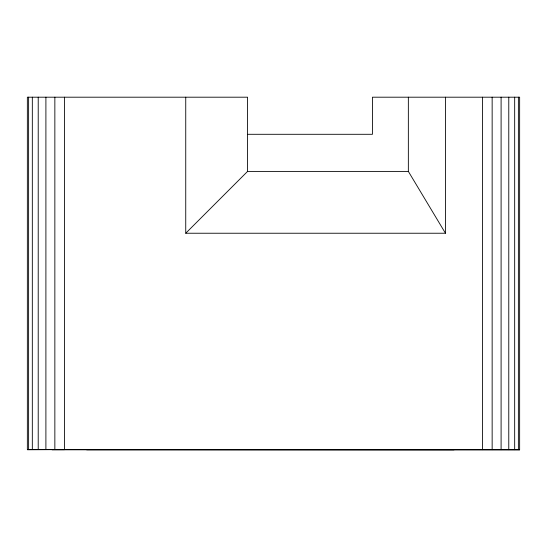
<?xml version="1.0" encoding="UTF-8"?>
<svg xmlns="http://www.w3.org/2000/svg" width="547" height="547" viewBox="0 0 547 547"><rect width="100%" height="100%" fill="white"/><g stroke="black" fill="none" stroke-linecap="round" stroke-linejoin="round"><path stroke-width="0.82" d="M64.45 449.675L27.35 449.675L27.357 97.195L247.572 97.195L247.572 171.402L185.741 233.234L185.741 97.195M28.615 449.531L28.622 97.195M32.321 449.531L32.328 97.195M38.215 449.531L38.222 97.195M45.9 449.531L45.907 97.195M54.85 449.531L54.85 97.195M52.081 449.805L519.643 449.798L64.45 449.531L64.457 97.195M482.543 449.682L482.55 97.195M492.15 449.682L492.15 97.195M501.093 449.682L501.1 97.195M508.778 449.682L508.785 97.195M514.672 449.682L514.679 97.195M518.378 449.682L518.385 97.195M519.643 449.798L519.65 97.195L372.439 97.195L372.439 134.295L247.914 134.295M86.645 449.798L454.037 449.798M247.572 171.402L408.349 171.402L445.449 233.234L185.741 233.234M64.45 449.531L27.35 449.675M445.449 97.195L445.449 233.234M408.349 97.195L408.349 171.402"/></g></svg>
